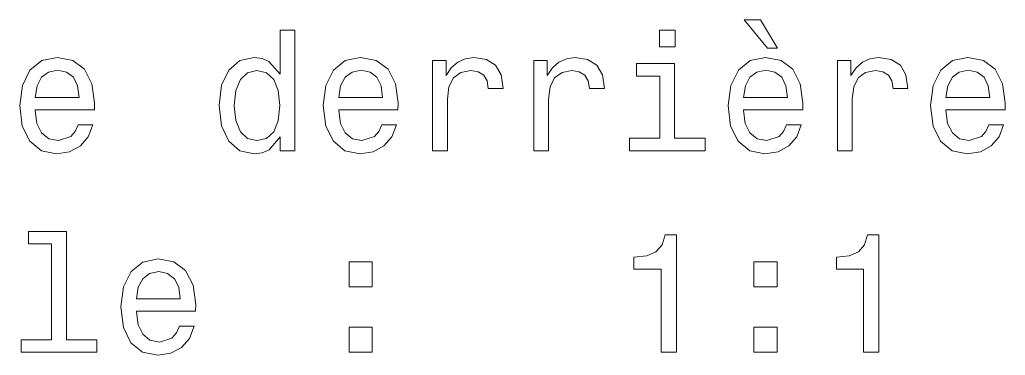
# Model space of a CAD drawing. Extents: x 386 to 1062, y 188 to 634.
# Drawn here: x 783.5 to 813.07, y 384.7 to 394.78 of the extents above; entities that cross this region are included whole.
import ezdxf

# ---------------------------------------------------------------- set-up
doc = ezdxf.new("R2010")
doc.units = 0

msp = doc.modelspace()

# ---------------------------------------------------------------- linework, layer by layer
at = {"color": 7, "lineweight": 13}
for points in [[(806.233, 393.92), (805.729, 394.777), (805.234, 394.777), (805.935, 393.92)], [(791.315, 391.262), (791.315, 390.843), (791.759, 390.843), (791.759, 394.464), (791.32, 394.464), (791.32, 393.138), (790.982, 393.521), (790.776, 393.612), (790.539, 393.647), (790.11, 393.547), (789.777, 393.264), (789.56, 392.81), (789.484, 392.2), (789.56, 391.59), (789.777, 391.131), (790.11, 390.843), (790.539, 390.748), (790.776, 390.783), (790.987, 390.874)], [(803.167, 394.464), (802.698, 394.464), (802.698, 393.96), (803.167, 393.96)], [(783.967, 392.069), (785.742, 392.069), (785.747, 392.276), (785.667, 392.856), (785.445, 393.289), (785.092, 393.552), (784.623, 393.647), (784.164, 393.547), (783.811, 393.264), (783.584, 392.805), (783.503, 392.2), (783.579, 391.58), (783.806, 391.126), (784.154, 390.843), (784.608, 390.748), (785.001, 390.813), (785.324, 390.985), (785.561, 391.257), (785.697, 391.62), (785.258, 391.62), (785.167, 391.418), (785.036, 391.267), (784.663, 391.146), (784.376, 391.201), (784.159, 391.378), (784.018, 391.665), (783.967, 392.054)], [(793.075, 392.069), (794.85, 392.069), (794.856, 392.276), (794.775, 392.856), (794.553, 393.289), (794.2, 393.552), (793.731, 393.647), (793.272, 393.547), (792.919, 393.264), (792.692, 392.805), (792.611, 392.2), (792.687, 391.58), (792.914, 391.126), (793.262, 390.843), (793.716, 390.748), (794.109, 390.813), (794.432, 390.985), (794.669, 391.257), (794.805, 391.62), (794.366, 391.62), (794.276, 391.418), (794.144, 391.267), (793.771, 391.146), (793.484, 391.201), (793.267, 391.378), (793.126, 391.665), (793.075, 392.054)], [(795.889, 390.843), (796.333, 390.843), (796.333, 392.392), (796.379, 392.765), (796.515, 393.032), (796.737, 393.194), (797.034, 393.249), (797.256, 393.214), (797.423, 393.113), (797.523, 392.941), (797.559, 392.709), (798.008, 392.709), (797.947, 393.118), (797.781, 393.41), (797.503, 393.587), (797.125, 393.647), (796.868, 393.607), (796.646, 393.506), (796.449, 393.335), (796.293, 393.103), (796.293, 393.552), (795.889, 393.552)], [(798.925, 390.843), (799.369, 390.843), (799.369, 392.392), (799.415, 392.765), (799.551, 393.032), (799.773, 393.194), (800.07, 393.249), (800.292, 393.214), (800.459, 393.113), (800.559, 392.941), (800.595, 392.709), (801.044, 392.709), (800.983, 393.118), (800.817, 393.41), (800.539, 393.587), (800.161, 393.647), (799.904, 393.607), (799.682, 393.506), (799.485, 393.335), (799.329, 393.103), (799.329, 393.552), (798.925, 393.552)], [(805.219, 392.069), (806.995, 392.069), (807, 392.276), (806.919, 392.856), (806.697, 393.289), (806.344, 393.552), (805.875, 393.647), (805.416, 393.547), (805.063, 393.264), (804.836, 392.805), (804.755, 392.2), (804.831, 391.58), (805.058, 391.126), (805.406, 390.843), (805.86, 390.748), (806.253, 390.813), (806.576, 390.985), (806.813, 391.257), (806.949, 391.62), (806.51, 391.62), (806.42, 391.418), (806.289, 391.267), (805.915, 391.146), (805.628, 391.201), (805.411, 391.378), (805.27, 391.665), (805.219, 392.054)], [(808.033, 390.843), (808.477, 390.843), (808.477, 392.392), (808.523, 392.765), (808.659, 393.032), (808.881, 393.194), (809.178, 393.249), (809.4, 393.214), (809.567, 393.113), (809.667, 392.941), (809.703, 392.709), (810.152, 392.709), (810.091, 393.118), (809.925, 393.41), (809.647, 393.587), (809.269, 393.647), (809.012, 393.607), (808.79, 393.506), (808.593, 393.335), (808.437, 393.103), (808.437, 393.552), (808.033, 393.552)], [(811.291, 392.069), (813.067, 392.069), (813.072, 392.276), (812.991, 392.856), (812.769, 393.289), (812.416, 393.552), (811.947, 393.647), (811.488, 393.547), (811.135, 393.264), (810.908, 392.805), (810.827, 392.2), (810.903, 391.58), (811.13, 391.126), (811.478, 390.843), (811.932, 390.748), (812.325, 390.813), (812.648, 390.985), (812.885, 391.257), (813.021, 391.62), (812.582, 391.62), (812.492, 391.418), (812.361, 391.267), (811.987, 391.146), (811.7, 391.201), (811.483, 391.378), (811.342, 391.665), (811.291, 392.054)], [(803.152, 391.217), (803.152, 393.461), (802.012, 393.461), (802.012, 393.083), (802.708, 393.083), (802.708, 391.217), (801.8, 391.217), (801.8, 390.843), (804.07, 390.843), (804.07, 391.217)], [(783.967, 392.442), (784.023, 392.79), (784.159, 393.047), (784.366, 393.204), (784.638, 393.259), (784.905, 393.204), (785.112, 393.047), (785.238, 392.79), (785.283, 392.442)], [(790.614, 393.249), (790.907, 393.178), (791.129, 392.982), (791.26, 392.654), (791.31, 392.2), (791.26, 391.741), (791.129, 391.413), (790.907, 391.212), (790.614, 391.146), (790.337, 391.212), (790.125, 391.413), (789.984, 391.746), (789.938, 392.2), (789.984, 392.649), (790.125, 392.977), (790.337, 393.178)], [(793.075, 392.442), (793.131, 392.79), (793.267, 393.047), (793.474, 393.204), (793.746, 393.259), (794.013, 393.204), (794.22, 393.047), (794.346, 392.79), (794.392, 392.442)], [(805.219, 392.442), (805.275, 392.79), (805.411, 393.047), (805.618, 393.204), (805.89, 393.259), (806.157, 393.204), (806.364, 393.047), (806.49, 392.79), (806.536, 392.442)], [(811.291, 392.442), (811.347, 392.79), (811.483, 393.047), (811.69, 393.204), (811.962, 393.259), (812.229, 393.204), (812.436, 393.047), (812.562, 392.79), (812.608, 392.442)], [(784.461, 388.044), (784.461, 385.17), (783.549, 385.17), (783.549, 384.797), (785.813, 384.797), (785.813, 385.17), (784.905, 385.17), (784.905, 388.418), (783.765, 388.418), (783.765, 388.044)], [(802.748, 384.797), (803.207, 384.797), (803.207, 388.322), (802.864, 388.322), (802.773, 388.014), (802.592, 387.807), (802.314, 387.686), (801.931, 387.646), (801.931, 387.288), (802.748, 387.288)], [(808.82, 384.797), (809.279, 384.797), (809.279, 388.322), (808.936, 388.322), (808.845, 388.014), (808.664, 387.807), (808.386, 387.686), (808.003, 387.646), (808.003, 387.288), (808.82, 387.288)], [(787.003, 386.022), (788.778, 386.022), (788.783, 386.229), (788.703, 386.809), (788.481, 387.242), (788.128, 387.505), (787.659, 387.601), (787.2, 387.5), (786.847, 387.217), (786.62, 386.758), (786.539, 386.153), (786.615, 385.533), (786.842, 385.079), (787.19, 384.797), (787.644, 384.701), (788.037, 384.766), (788.36, 384.938), (788.597, 385.21), (788.733, 385.573), (788.294, 385.573), (788.203, 385.371), (788.072, 385.22), (787.699, 385.099), (787.412, 385.155), (787.195, 385.331), (787.054, 385.619), (787.003, 386.007)], [(793.383, 386.753), (794.079, 386.753), (794.079, 387.505), (793.383, 387.505)], [(805.527, 386.753), (806.223, 386.753), (806.223, 387.505), (805.527, 387.505)], [(787.003, 386.395), (787.059, 386.743), (787.195, 387), (787.402, 387.157), (787.674, 387.212), (787.941, 387.157), (788.148, 387), (788.274, 386.743), (788.32, 386.395)], [(793.383, 384.797), (794.079, 384.797), (794.079, 385.548), (793.383, 385.548)], [(805.527, 384.797), (806.223, 384.797), (806.223, 385.548), (805.527, 385.548)]]:
    msp.add_lwpolyline(points, close=True, dxfattribs=at)

doc.saveas('drawing.dxf')
